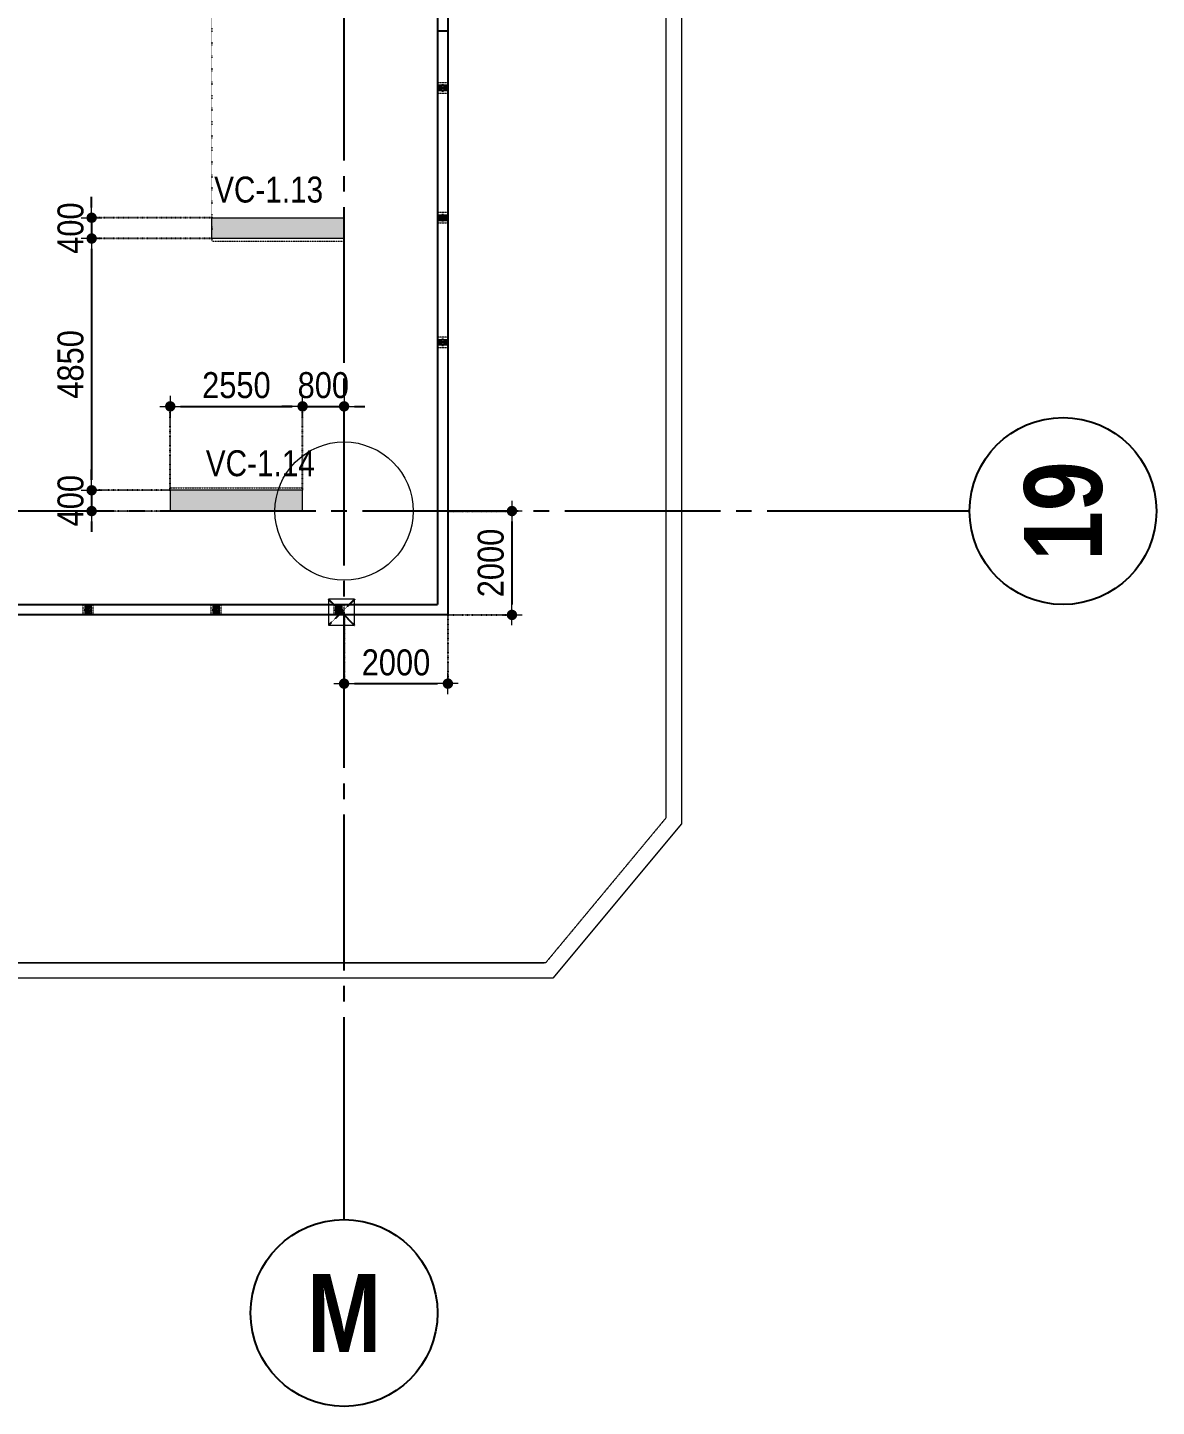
# Model space of a CAD drawing. Header units: millimetres. Extents: x -3973692 to -2843767, y 592734 to 838475.
# Drawn here: x -3455044 to -3433292, y 592734 to 619295 of the extents above; entities that cross this region are included whole.
import ezdxf
from ezdxf.enums import TextEntityAlignment as Align

# ---------------------------------------------------------------- set-up
doc = ezdxf.new("R2010")
doc.units = ezdxf.units.MM
doc.header["$MEASUREMENT"] = 0
doc.header["$PDMODE"] = 3
doc.header["$PDSIZE"] = -20
for name, pattern in [('CHG_XX_Cot_Tang 1$0$CENTER', [20.2, 12.7, -2.5, 2.5, -2.5]), ('CHG_XX_Cot_Tang 1$0$CENTER2', [28.575, 19.05, -3.175, 3.175, -3.175]), ('CHG_XX_Cot_Tang 1$0$HIDDEN', [0.375, 0.25, -0.125]), ('CHG_XX_Cot_Tang 1$0$MB_Luoi truc$0$HTT Hidden 21', [3, 2, -1]), ('CHG_XX_Luoi truc$0$MB_Luoi truc$0$Center101', [13, 10, -1, 1, -1]), ('DIVIDE2', [15.875, 6.35, -3.175, 0, -3.175, 0, -3.175]), ('DOT2', [0.125, 0, -0.125]), ('HIDDEN5', [2.8375, 1.25, -1.5875])]:
    doc.linetypes.add(name, pattern=pattern)
doc.layers.get('0').update_dxf_attribs({"lineweight": 9})
doc.layers.get('Defpoints').update_dxf_attribs({"color": 10, "lineweight": 0})
for name, color, linetype, lineweight in [("'S_General_Dim_1", 1, 'Continuous', 18), ("'S_General_Divide_3 Intermediate", 3, 'DIVIDE2', 40), ("CHG_XX_Cot_Tang 1$0$'S_Steel_Cont_2 Normal", 2, 'Continuous', 25), ("CHG_XX_Cot_Tang 1$0$'S_Steel_Cont_2 Normal_Plate", 150, 'Continuous', 15), ('CHG_XX_Cot_Tang 1$0$Cot thep', 51, 'Continuous', 15), ('CHG_XX_Cot_Tang 1$0$Net thay Tuong', 3, 'Continuous', 20), ('CHG_XX_Cot_Tang 1$0$NS-Pier', 150, 'Continuous', 9), ('CHG_XX_Cot_Tang 1$0$NS-Pier @ 1', 150, 'Continuous', 9), ('CHG_XX_Cot_Tang 1$0$NS-Pier @ 100', 150, 'Continuous', 9), ('CHG_XX_Cot_Tang 1$0$NS-Pier @ 150 VP1', 150, 'Continuous', 9), ('CHG_XX_Cot_Tang 1$0$NS-Pier @ 150 VP2', 150, 'Continuous', 9), ('CHG_XX_Cot_Tang 1$0$NS-Pier @ 150 VP3', 150, 'Continuous', 9), ('CHG_XX_Cot_Tang 1$0$NS-Pier @ 150 VP4', 150, 'Continuous', 9), ('CHG_XX_Cot_Tang 1$0$NS-Pier @ 150 VP5', 150, 'Continuous', 9), ('CHG_XX_Cot_Tang 1$0$NS-Pier @ 150 VP6', 150, 'Continuous', 9), ('CHG_XX_Cot_Tang 1$0$NS-Pier @ 150 VP7', 150, 'Continuous', 9), ('CHG_XX_Cot_Tang 1$0$NS-Pier @ 150 VP8', 150, 'Continuous', 9), ('CHG_XX_Cot_Tang 1$0$NS-Pier @ 150 VP9', 150, 'Continuous', 9), ('CHG_XX_Cot_Tang 1$0$NS-Pier @ 150 VPModel', 150, 'Continuous', 9), ('CHG_XX_Cot_Tang 1$0$NS-Pier @ 200 VP11', 150, 'Continuous', 9), ('CHG_XX_Cot_Tang 1$0$NS-Pier @ 200 VP12', 150, 'Continuous', 9), ('CHG_XX_Cot_Tang 1$0$NS-Pier @ 200 VP13', 150, 'Continuous', 9), ('CHG_XX_Cot_Tang 1$0$NS-Pier @ 200 VP14', 150, 'Continuous', 9), ('CHG_XX_Cot_Tang 1$0$NS-Pier @ 200 VP15', 150, 'Continuous', 9), ('CHG_XX_Cot_Tang 1$0$NS-Pier @ 200 VP16', 150, 'Continuous', 9), ('CHG_XX_Cot_Tang 1$0$NS-Pier @ 200 VP17', 150, 'Continuous', 9), ('CHG_XX_Cot_Tang 1$0$NS-Pier @ 200 VP18', 150, 'Continuous', 9), ('CHG_XX_Cot_Tang 1$0$NS-Pier @ 200 VP19', 150, 'Continuous', 9), ('CHG_XX_Cot_Tang 1$0$NS-Pier @ 200 VP21', 150, 'Continuous', 9), ('CHG_XX_Cot_Tang 1$0$NS-Pier @ 200 VP22', 150, 'Continuous', 9), ('CHG_XX_Cot_Tang 1$0$NS-Pier @ 200 VP23', 150, 'Continuous', 9), ('CHG_XX_Cot_Tang 1$0$NS-Pier @ 200 VP24', 150, 'Continuous', 9), ('CHG_XX_Cot_Tang 1$0$NS-Pier @ 200 VP25', 150, 'Continuous', 9), ('CHG_XX_Cot_Tang 1$0$NS-Pier @ 200 VP26', 150, 'Continuous', 9), ('CHG_XX_Cot_Tang 1$0$NS-Pier @ 200 VP27', 150, 'Continuous', 9), ('CHG_XX_Cot_Tang 1$0$NS-Pier @ 200 VP28', 150, 'Continuous', 9), ('CHG_XX_Cot_Tang 1$0$NS-Pier @ 200 VP30', 150, 'Continuous', 9), ('CHG_XX_Cot_Tang 1$0$NS-Pier @ 200 VP31', 150, 'Continuous', 9), ('CHG_XX_Cot_Tang 1$0$NS-Pier @ 200 VP32', 150, 'Continuous', 9), ('CHG_XX_Cot_Tang 1$0$NS-Pier @ 200 VP33', 150, 'Continuous', 9), ('CHG_XX_Cot_Tang 1$0$NS-Pier @ 200 VP34', 150, 'Continuous', 9), ('CHG_XX_Cot_Tang 1$0$NS-Pier @ 200 VP35', 150, 'Continuous', 9), ('CHG_XX_Cot_Tang 1$0$NS-Pier @ 200 VP36', 150, 'Continuous', 9), ('CHG_XX_Cot_Tang 1$0$NS-Pier @ 200 VP37', 150, 'Continuous', 9), ('CHG_XX_Cot_Tang 1$0$NS-Pier @ 200 VPModel', 150, 'Continuous', 9), ('CHG_XX_Cot_Tang 1$0$NS-Pier @ 350 VP10', 150, 'Continuous', 9), ('CHG_XX_Cot_Tang 1$0$NS-Pier @ 350 VP20', 150, 'Continuous', 9), ('CHG_XX_Cot_Tang 1$0$NS-Pier @ 350 VP29', 150, 'Continuous', 9), ('CHG_XX_Cot_Tang 1$0$NS-Pier @ 350 VPModel', 150, 'Continuous', 9), ('TEXT', 7, 'Continuous', 15)]:
    doc.layers.add(name, color=color, linetype=linetype, lineweight=lineweight)
for name, color, linetype in [("CHG_XX_Cot_Tang 1$0$'S_Concrete_Center_1", 8, 'CHG_XX_Cot_Tang 1$0$CENTER2'), ("CHG_XX_Cot_Tang 1$0$'S_Steel_ Bold", 8, 'Continuous'), ('CHG_XX_Cot_Tang 1$0$cot 500 dung +850', 1, 'Continuous'), ('CHG_XX_Cot_Tang 1$0$Vach VH3', 3, 'Continuous'), ('CHG_XX_Luoi truc$0$Grid', 34, 'Continuous'), ('CHG_XX_Luoi truc$0$Grid Line', 251, 'CHG_XX_Luoi truc$0$MB_Luoi truc$0$Center101'), ('dim', 1, 'Continuous')]:
    doc.layers.add(name, color=color, linetype=linetype)
doc.styles.add('arial', font='arial.ttf', dxfattribs={"width": 0.85})
doc.styles.add('CHG_XX_Luoi truc$0$MB_Luoi truc$0$Grid A-F$0$VNI-HelveCB', font='')
doc.styles.add('TTP-HelCon', font='')
doc.styles.get('CHG_XX_Luoi truc$0$MB_Luoi truc$0$Grid A-F$0$VNI-HelveCB').set_extended_font_data('VNI-Helve-Condense', bold=True)
doc.styles.get('TTP-HelCon').set_extended_font_data('VNI-Helve-Condense')
doc.dimstyles.new('200', dxfattribs={"dimscale": 200, "dimtxt": 2.5, "dimasz": 1, "dimexe": 0, "dimexo": 0, "dimgap": 0.75, "dimtad": 1, "dimdec": 0, "dimrnd": 10, "dimzin": 9, "dimdsep": 46, "dimtxsty": 'arial', "dimblk1": 'DIMDOT', "dimblk2": 'DIMDOT', "dimsah": 1, "dimcen": 2, "dimdle": 3, "dimclre": 8, "dimclrt": 2, "dimadec": 0, "dimazin": 0, "dimtfac": 1, "dimtdec": 0, "dimtix": 1, "dimtmove": 2, "dimatfit": 3, "dimldrblk": 'DIMPIJL', "dimfxl": 1, "dimtvp": 1.8, "dimtolj": 1, "dimtzin": 0, "dimarcsym": 0})

# ---------------------------------------------------------------- blocks, each defined once
blk = doc.blocks.new('*U3260')
at = {"layer": 'CHG_XX_Cot_Tang 1$0$NS-Pier @ 1'}
h = blk.add_hatch(color=256, dxfattribs=at)
h.dxf.hatch_style = 1
h.paths.add_polyline_path([(400, 0), (0, 0), (0, -2550), (400, -2550)])
at = {"layer": 'CHG_XX_Cot_Tang 1$0$NS-Pier @ 100'}
h = blk.add_hatch(color=256, dxfattribs=at)
h.dxf.hatch_style = 1
h.paths.add_polyline_path([(400, 0), (0, 0), (0, -2550), (400, -2550)])
at = {"layer": 'CHG_XX_Cot_Tang 1$0$NS-Pier @ 150 VP1'}
h = blk.add_hatch(color=256, dxfattribs=at)
h.dxf.hatch_style = 1
h.paths.add_polyline_path([(400, 0), (0, 0), (0, -2550), (400, -2550)])
at = {"layer": 'CHG_XX_Cot_Tang 1$0$NS-Pier @ 150 VP2'}
h = blk.add_hatch(color=256, dxfattribs=at)
h.dxf.hatch_style = 1
h.paths.add_polyline_path([(400, 0), (0, 0), (0, -2550), (400, -2550)])
at = {"layer": 'CHG_XX_Cot_Tang 1$0$NS-Pier @ 150 VP3'}
h = blk.add_hatch(color=256, dxfattribs=at)
h.dxf.hatch_style = 1
h.paths.add_polyline_path([(400, 0), (0, 0), (0, -2550), (400, -2550)])
at = {"layer": 'CHG_XX_Cot_Tang 1$0$NS-Pier @ 150 VP4'}
h = blk.add_hatch(color=256, dxfattribs=at)
h.dxf.hatch_style = 1
h.paths.add_polyline_path([(400, 0), (0, 0), (0, -2550), (400, -2550)])
at = {"layer": 'CHG_XX_Cot_Tang 1$0$NS-Pier @ 150 VP5'}
h = blk.add_hatch(color=256, dxfattribs=at)
h.dxf.hatch_style = 1
h.paths.add_polyline_path([(400, 0), (0, 0), (0, -2550), (400, -2550)])
at = {"layer": 'CHG_XX_Cot_Tang 1$0$NS-Pier @ 150 VP6'}
h = blk.add_hatch(color=256, dxfattribs=at)
h.dxf.hatch_style = 1
h.paths.add_polyline_path([(400, 0), (0, 0), (0, -2550), (400, -2550)])
at = {"layer": 'CHG_XX_Cot_Tang 1$0$NS-Pier @ 150 VP7'}
h = blk.add_hatch(color=256, dxfattribs=at)
h.dxf.hatch_style = 1
h.paths.add_polyline_path([(400, 0), (0, 0), (0, -2550), (400, -2550)])
at = {"layer": 'CHG_XX_Cot_Tang 1$0$NS-Pier @ 150 VP8'}
h = blk.add_hatch(color=256, dxfattribs=at)
h.dxf.hatch_style = 1
h.paths.add_polyline_path([(400, 0), (0, 0), (0, -2550), (400, -2550)])
at = {"layer": 'CHG_XX_Cot_Tang 1$0$NS-Pier @ 150 VP9'}
h = blk.add_hatch(color=256, dxfattribs=at)
h.dxf.hatch_style = 1
h.paths.add_polyline_path([(400, 0), (0, 0), (0, -2550), (400, -2550)])
at = {"layer": 'CHG_XX_Cot_Tang 1$0$NS-Pier @ 150 VPModel'}
h = blk.add_hatch(color=256, dxfattribs=at)
h.dxf.hatch_style = 1
h.paths.add_polyline_path([(400, 0), (0, 0), (0, -2550), (400, -2550)])
at = {"layer": 'CHG_XX_Cot_Tang 1$0$NS-Pier @ 200 VP11'}
h = blk.add_hatch(color=256, dxfattribs=at)
h.dxf.hatch_style = 1
h.paths.add_polyline_path([(400, 0), (0, 0), (0, -2550), (400, -2550)])
at = {"layer": 'CHG_XX_Cot_Tang 1$0$NS-Pier @ 200 VP12'}
h = blk.add_hatch(color=256, dxfattribs=at)
h.dxf.hatch_style = 1
h.paths.add_polyline_path([(400, 0), (0, 0), (0, -2550), (400, -2550)])
at = {"layer": 'CHG_XX_Cot_Tang 1$0$NS-Pier @ 200 VP13'}
h = blk.add_hatch(color=256, dxfattribs=at)
h.dxf.hatch_style = 1
h.paths.add_polyline_path([(400, 0), (0, 0), (0, -2550), (400, -2550)])
at = {"layer": 'CHG_XX_Cot_Tang 1$0$NS-Pier @ 200 VP14'}
h = blk.add_hatch(color=256, dxfattribs=at)
h.dxf.hatch_style = 1
h.paths.add_polyline_path([(400, 0), (0, 0), (0, -2550), (400, -2550)])
at = {"layer": 'CHG_XX_Cot_Tang 1$0$NS-Pier @ 200 VP15'}
h = blk.add_hatch(color=256, dxfattribs=at)
h.dxf.hatch_style = 1
h.paths.add_polyline_path([(400, 0), (0, 0), (0, -2550), (400, -2550)])
at = {"layer": 'CHG_XX_Cot_Tang 1$0$NS-Pier @ 200 VP16'}
h = blk.add_hatch(color=256, dxfattribs=at)
h.dxf.hatch_style = 1
h.paths.add_polyline_path([(400, 0), (0, 0), (0, -2550), (400, -2550)])
at = {"layer": 'CHG_XX_Cot_Tang 1$0$NS-Pier @ 200 VP17'}
h = blk.add_hatch(color=256, dxfattribs=at)
h.dxf.hatch_style = 1
h.paths.add_polyline_path([(400, 0), (0, 0), (0, -2550), (400, -2550)])
at = {"layer": 'CHG_XX_Cot_Tang 1$0$NS-Pier @ 200 VP18'}
h = blk.add_hatch(color=256, dxfattribs=at)
h.dxf.hatch_style = 1
h.paths.add_polyline_path([(400, 0), (0, 0), (0, -2550), (400, -2550)])
at = {"layer": 'CHG_XX_Cot_Tang 1$0$NS-Pier @ 200 VP19'}
h = blk.add_hatch(color=256, dxfattribs=at)
h.dxf.hatch_style = 1
h.paths.add_polyline_path([(400, 0), (0, 0), (0, -2550), (400, -2550)])
at = {"layer": 'CHG_XX_Cot_Tang 1$0$NS-Pier @ 200 VP21'}
h = blk.add_hatch(color=256, dxfattribs=at)
h.dxf.hatch_style = 1
h.paths.add_polyline_path([(400, 0), (0, 0), (0, -2550), (400, -2550)])
at = {"layer": 'CHG_XX_Cot_Tang 1$0$NS-Pier @ 200 VP22'}
h = blk.add_hatch(color=256, dxfattribs=at)
h.dxf.hatch_style = 1
h.paths.add_polyline_path([(400, 0), (0, 0), (0, -2550), (400, -2550)])
at = {"layer": 'CHG_XX_Cot_Tang 1$0$NS-Pier @ 200 VP23'}
h = blk.add_hatch(color=256, dxfattribs=at)
h.dxf.hatch_style = 1
h.paths.add_polyline_path([(400, 0), (0, 0), (0, -2550), (400, -2550)])
at = {"layer": 'CHG_XX_Cot_Tang 1$0$NS-Pier @ 200 VP24'}
h = blk.add_hatch(color=256, dxfattribs=at)
h.dxf.hatch_style = 1
h.paths.add_polyline_path([(400, 0), (0, 0), (0, -2550), (400, -2550)])
at = {"layer": 'CHG_XX_Cot_Tang 1$0$NS-Pier @ 200 VP25'}
h = blk.add_hatch(color=256, dxfattribs=at)
h.dxf.hatch_style = 1
h.paths.add_polyline_path([(400, 0), (0, 0), (0, -2550), (400, -2550)])
at = {"layer": 'CHG_XX_Cot_Tang 1$0$NS-Pier @ 200 VP26'}
h = blk.add_hatch(color=256, dxfattribs=at)
h.dxf.hatch_style = 1
h.paths.add_polyline_path([(400, 0), (0, 0), (0, -2550), (400, -2550)])
at = {"layer": 'CHG_XX_Cot_Tang 1$0$NS-Pier @ 200 VP27'}
h = blk.add_hatch(color=256, dxfattribs=at)
h.dxf.hatch_style = 1
h.paths.add_polyline_path([(400, 0), (0, 0), (0, -2550), (400, -2550)])
at = {"layer": 'CHG_XX_Cot_Tang 1$0$NS-Pier @ 200 VP28'}
h = blk.add_hatch(color=256, dxfattribs=at)
h.dxf.hatch_style = 1
h.paths.add_polyline_path([(400, 0), (0, 0), (0, -2550), (400, -2550)])
at = {"layer": 'CHG_XX_Cot_Tang 1$0$NS-Pier @ 200 VP30'}
h = blk.add_hatch(color=256, dxfattribs=at)
h.dxf.hatch_style = 1
h.paths.add_polyline_path([(400, 0), (0, 0), (0, -2550), (400, -2550)])
at = {"layer": 'CHG_XX_Cot_Tang 1$0$NS-Pier @ 200 VP31'}
h = blk.add_hatch(color=256, dxfattribs=at)
h.dxf.hatch_style = 1
h.paths.add_polyline_path([(400, 0), (0, 0), (0, -2550), (400, -2550)])
at = {"layer": 'CHG_XX_Cot_Tang 1$0$NS-Pier @ 200 VP32'}
h = blk.add_hatch(color=256, dxfattribs=at)
h.dxf.hatch_style = 1
h.paths.add_polyline_path([(400, 0), (0, 0), (0, -2550), (400, -2550)])
at = {"layer": 'CHG_XX_Cot_Tang 1$0$NS-Pier @ 200 VP33'}
h = blk.add_hatch(color=256, dxfattribs=at)
h.dxf.hatch_style = 1
h.paths.add_polyline_path([(400, 0), (0, 0), (0, -2550), (400, -2550)])
at = {"layer": 'CHG_XX_Cot_Tang 1$0$NS-Pier @ 200 VP34'}
h = blk.add_hatch(color=256, dxfattribs=at)
h.dxf.hatch_style = 1
h.paths.add_polyline_path([(400, 0), (0, 0), (0, -2550), (400, -2550)])
at = {"layer": 'CHG_XX_Cot_Tang 1$0$NS-Pier @ 200 VP35'}
h = blk.add_hatch(color=256, dxfattribs=at)
h.dxf.hatch_style = 1
h.paths.add_polyline_path([(400, 0), (0, 0), (0, -2550), (400, -2550)])
at = {"layer": 'CHG_XX_Cot_Tang 1$0$NS-Pier @ 200 VP36'}
h = blk.add_hatch(color=256, dxfattribs=at)
h.dxf.hatch_style = 1
h.paths.add_polyline_path([(400, 0), (0, 0), (0, -2550), (400, -2550)])
at = {"layer": 'CHG_XX_Cot_Tang 1$0$NS-Pier @ 200 VP37'}
h = blk.add_hatch(color=256, dxfattribs=at)
h.dxf.hatch_style = 1
h.paths.add_polyline_path([(400, 0), (0, 0), (0, -2550), (400, -2550)])
at = {"layer": 'CHG_XX_Cot_Tang 1$0$NS-Pier @ 200 VPModel'}
h = blk.add_hatch(color=256, dxfattribs=at)
h.dxf.hatch_style = 1
h.paths.add_polyline_path([(400, 0), (0, 0), (0, -2550), (400, -2550)])
at = {"layer": 'CHG_XX_Cot_Tang 1$0$NS-Pier @ 350 VP10'}
h = blk.add_hatch(color=256, dxfattribs=at)
h.dxf.hatch_style = 1
h.paths.add_polyline_path([(400, 0), (0, 0), (0, -2550), (400, -2550)])
at = {"layer": 'CHG_XX_Cot_Tang 1$0$NS-Pier @ 350 VP20'}
h = blk.add_hatch(color=256, dxfattribs=at)
h.dxf.hatch_style = 1
h.paths.add_polyline_path([(400, 0), (0, 0), (0, -2550), (400, -2550)])
at = {"layer": 'CHG_XX_Cot_Tang 1$0$NS-Pier @ 350 VP29'}
h = blk.add_hatch(color=256, dxfattribs=at)
h.dxf.hatch_style = 1
h.paths.add_polyline_path([(400, 0), (0, 0), (0, -2550), (400, -2550)])
at = {"layer": 'CHG_XX_Cot_Tang 1$0$NS-Pier @ 350 VPModel'}
h = blk.add_hatch(color=256, dxfattribs=at)
h.dxf.hatch_style = 1
h.paths.add_polyline_path([(400, 0), (0, 0), (0, -2550), (400, -2550)])
blk = doc.blocks.new('CHG_XX_Cot_Tang 1$0$Block A_C450x2250')
at = {"layer": 'CHG_XX_Cot_Tang 1$0$NS-Pier', "color": 9, "linetype": 'CHG_XX_Cot_Tang 1$0$MB_Luoi truc$0$HTT Hidden 21'}
blk.add_lwpolyline([(0, 0), (-50, 0), (-50, -2550), (0, -2550)], dxfattribs=at)
at = {"layer": 'CHG_XX_Cot_Tang 1$0$NS-Pier'}
blk.add_lwpolyline([(400, -2550), (0, -2550), (0, 0), (400, 0)], close=True, dxfattribs=at)
blk.add_blockref('*U3260', (0, 0), dxfattribs=at)
blk = doc.blocks.new('*U2973')
at = {"layer": "CHG_XX_Cot_Tang 1$0$'S_Steel_ Bold", "linetype": 'CHG_XX_Cot_Tang 1$0$CENTER', "ltscale": 0.05}
for p, q in [((-13, 0), (13, 0)), ((0, 13), (0, -13))]:
    blk.add_line(p, q, dxfattribs=at)
at = {"layer": "CHG_XX_Cot_Tang 1$0$'S_Steel_ Bold", "color": 1}
blk.add_circle((0, 0), 7, dxfattribs=at)
blk = doc.blocks.new('CHG_XX_Cot_Tang 1$0$A$C42BB3C5E')
at = {"color": 8, "linetype": 'CHG_XX_Cot_Tang 1$0$MB_Luoi truc$0$HTT Hidden 21'}
blk.add_lwpolyline([(-75, -113), (125, -113), (125, 87), (-75, 87)], close=True, dxfattribs=at)
at = {"layer": "CHG_XX_Cot_Tang 1$0$'S_Concrete_Center_1"}
for p, q in [((25, 63), (25, -88)), ((125, -13), (-83, -13))]:
    blk.add_line(p, q, dxfattribs=at)
at = {"layer": "CHG_XX_Cot_Tang 1$0$'S_Steel_Cont_2 Normal"}
blk.add_lwpolyline([(-37, -15, 0.414214), (-43, -21), (-43, -50), (-50, -50), (-50, 25), (-43, 25), (-43, -4, 0.414214), (-37, -10), (87, -10, 0.414214), (93, -4), (93, 25), (100, 25), (100, -50), (93, -50), (93, -21, 0.414214), (87, -15)], format="xyb", close=True, dxfattribs=at)
at = {"layer": "CHG_XX_Cot_Tang 1$0$'S_Steel_Cont_2 Normal_Plate"}
blk.add_lwpolyline([(115, 45), (115, -70), (-65, -70), (-65, 45)], close=True, dxfattribs=at)
at = {"layer": "CHG_XX_Cot_Tang 1$0$'S_Steel_ Bold"}
for p in [(-10, 20), (60, 20)]:
    blk.add_blockref('*U2973', p, dxfattribs=at)
at = {"layer": "CHG_XX_Cot_Tang 1$0$'S_Steel_ Bold", "xscale": -1, "rotation": 180}
for p in [(-10, -45), (60, -45)]:
    blk.add_blockref('*U2973', p, dxfattribs=at)
blk = doc.blocks.new('CHG_XX_Cot_Tang 1$0$net pergola')
at = {"layer": 'CHG_XX_Cot_Tang 1$0$Net thay Tuong'}
for p, rotation in [((67057, -43362), 180), ((67057, -45862), 180), ((67057, -48262), 180), ((60186, -53425), 90), ((62653, -53425), 90), ((65019, -53425), 90)]:
    blk.add_blockref('CHG_XX_Cot_Tang 1$0$A$C42BB3C5E', p, dxfattribs=dict(at, rotation=rotation))
blk = doc.blocks.new('*U2841')
at = {"layer": 'CHG_XX_Luoi truc$0$Grid', "lineweight": -2}
blk.add_line((0, -3), (0, 0), dxfattribs=at)
blk.add_circle((0, -9), 6, dxfattribs=at)
at = {"layer": 'CHG_XX_Luoi truc$0$Grid Line'}
blk.add_line((0, 0), (0, 608), dxfattribs=at)
at = {"layer": 'CHG_XX_Luoi truc$0$Grid', "lineweight": -2, "style": 'CHG_XX_Luoi truc$0$MB_Luoi truc$0$Grid A-F$0$VNI-HelveCB'}
for tag, p in [('GRIDSUB', (0, 617)), ('GRID', (0, -9))]:
    blk.add_attdef(tag, text='', height=5, dxfattribs=at).set_placement(p, align=Align.MIDDLE)
blk = doc.blocks.new('*U2843')
at = {"layer": 'CHG_XX_Luoi truc$0$Grid', "lineweight": -2}
blk.add_line((0, -3), (0, 0), dxfattribs=at)
blk.add_circle((0, -9), 6, dxfattribs=at)
at = {"layer": 'CHG_XX_Luoi truc$0$Grid Line'}
blk.add_line((0, 0), (0, 438), dxfattribs=at)
at = {"layer": 'CHG_XX_Luoi truc$0$Grid', "lineweight": -2, "style": 'CHG_XX_Luoi truc$0$MB_Luoi truc$0$Grid A-F$0$VNI-HelveCB'}
for tag, p in [('GRIDSUB', (0, 447)), ('GRID', (0, -9))]:
    blk.add_attdef(tag, text='', height=5, dxfattribs=at).set_placement(p, align=Align.MIDDLE)
blk = doc.blocks.new('CHG_XX_Luoi truc')
at = {"layer": 'CHG_XX_Luoi truc$0$Grid'}
ref = blk.add_blockref('*U2841', (99550, -12747), dxfattribs=dict(at, xscale=300, yscale=300, zscale=300))
ref.add_attrib('GRID', 'M', dxfattribs={"lineweight": -2, "height": 1500, "style": 'CHG_XX_Luoi truc$0$MB_Luoi truc$0$Grid A-F$0$VNI-HelveCB'}).set_placement((99550, -15447), align=Align.MIDDLE)
ref = blk.add_blockref('*U2843', (110703, 0), dxfattribs=dict(at, xscale=300.0000000000013, yscale=300.0000000000013, zscale=300.0000000000013, rotation=90))
ref.add_attrib('GRID', '19', dxfattribs={"lineweight": -2, "height": 1500, "rotation": 90, "style": 'CHG_XX_Luoi truc$0$MB_Luoi truc$0$Grid A-F$0$VNI-HelveCB'}).set_placement((113403, 0), align=Align.MIDDLE)
blk = doc.blocks.new('CHG_XX_Cot_Tang 1$0$500x500')
at = {"color": 1, "linetype": 'CHG_XX_Cot_Tang 1$0$MB_Luoi truc$0$HTT Hidden 21'}
for p, q in [((250, 250), (-250, -250)), ((-250, 250), (250, -250))]:
    blk.add_line(p, q, dxfattribs=at)
at = {"layer": 'CHG_XX_Cot_Tang 1$0$NS-Pier', "color": 1}
blk.add_lwpolyline([(250, -250), (250, 250), (-250, 250), (-250, -250)], close=True, dxfattribs=at)
blk = doc.blocks.new('CHG_XX_Cot_Tang 1')
at = {"layer": 'CHG_XX_Cot_Tang 1$0$NS-Pier', "linetype": 'Continuous', "ltscale": 5}
blk.add_lwpolyline([(-300, 85450), (-10900, 85450), (-10900, 163400), (99639.2, 163400), (106050, 158254.3), (106050, -6022), (103575.5, -9000), (32350, -9000), (32350, 84050), (-300, 84050)], close=True, dxfattribs=at)
at = {"layer": 'CHG_XX_Cot_Tang 1$0$NS-Pier', "linetype": 'CHG_XX_Cot_Tang 1$0$HIDDEN', "ltscale": 5}
blk.add_lwpolyline([(32650, 84350), (0, 84350), (0, 85750), (-10600, 85750), (-10600, 163100), (99533.7, 163100), (105750, 158110.4), (105750, -5913.6), (103434.7, -8700), (32650, -8700), (32650, 84350), (32650, -8700), (103404.7, -8700)], dxfattribs=at)
at = {"layer": 'CHG_XX_Cot_Tang 1$0$Vach VH3'}
for p, q in [((101350, 50233.2), (101350, -1800)), ((101550, 50315.8), (101550, -2000)), ((101350, 9250), (101550, 9250)), ((32550, -1800), (101350, -1800)), ((101550, -2000), (32350, -2000))]:
    blk.add_line(p, q, dxfattribs=at)
at = {"layer": 'CHG_XX_Cot_Tang 1$0$cot 500 dung +850'}
blk.add_blockref('CHG_XX_Cot_Tang 1$0$500x500', (99500, -1950), dxfattribs=at)
at = {"layer": 'CHG_XX_Cot_Tang 1$0$Cot thep'}
blk.add_blockref('CHG_XX_Cot_Tang 1$0$net pergola', (34418.2, 51500), dxfattribs=at)
at = {"layer": 'CHG_XX_Cot_Tang 1$0$NS-Pier'}
blk.add_blockref('CHG_XX_Luoi truc', (0, 0), dxfattribs=at)
at = {"layer": 'CHG_XX_Cot_Tang 1$0$NS-Pier', "rotation": 90.00000000000001}
blk.add_blockref('CHG_XX_Cot_Tang 1$0$Block A_C450x2250', (97000, 5250), dxfattribs=at)
at = {"layer": 'CHG_XX_Cot_Tang 1$0$NS-Pier', "xscale": -1, "rotation": 90}
blk.add_blockref('CHG_XX_Cot_Tang 1$0$Block A_C450x2250', (96200, 400), dxfattribs=at)
blk = doc.blocks.new('DIMDOT')
for p, q in [((1, 0), (-1, 0)), ((0, -1), (0, 1))]:
    blk.add_line(p, q)
at = {"const_width": 0.5}
blk.add_lwpolyline([(-0.25, 0, 1), (0.25, 0, 1)], format="xyb", close=True, dxfattribs=at)
blk = doc.blocks.new('*D278')
at = {"layer": "'S_General_Dim_1", "color": 0, "lineweight": -2, "transparency": 16777216}
for p, q in [((-3453809, 615831), (-3453809, 616031)), ((-3453809, 615631), (-3453809, 615231)), ((-3453809, 615031), (-3453809, 614831))]:
    blk.add_line(p, q, dxfattribs=at)
at = {"layer": "'S_General_Dim_1", "color": 8, "linetype": 'HIDDEN5', "lineweight": -2, "transparency": 16777216}
for p, q in [((-3451495, 615631), (-3453809, 615631)), ((-3451495, 615231), (-3453809, 615231))]:
    blk.add_line(p, q, dxfattribs=at)
at = {"layer": 'Defpoints', "color": 0, "transparency": 16777216}
for p in [(-3451495, 615631), (-3453809, 615231), (-3451495, 615231)]:
    blk.add_point(p, dxfattribs=at)
at = {"layer": "'S_General_Dim_1", "color": 0, "lineweight": -2, "transparency": 16777216, "xscale": 200, "yscale": 200, "zscale": 200}
for p, rotation in [((-3453809, 615631), 270), ((-3453809, 615231), 90)]:
    blk.add_blockref('DIMDOT', p, dxfattribs=dict(at, rotation=rotation))
at = {"layer": "'S_General_Dim_1", "color": 2, "transparency": 16777216, "insert": (-3454214, 615431), "char_height": 500, "attachment_point": 5, "rotation": 90, "style": 'arial'}
blk.add_mtext('\\A1;400', dxfattribs=at)
blk = doc.blocks.new('DIMPIJL')
at = {"linetype": 'ByBlock'}
blk.add_solid([(-2.5, 0.42), (-2.5, -0.42), (0, 0)], dxfattribs=at)
blk = doc.blocks.new('*D279')
at = {"layer": "'S_General_Dim_1", "color": 8, "linetype": 'HIDDEN5', "lineweight": -2, "transparency": 16777216}
for p, q in [((-3451495, 615231), (-3453809, 615231)), ((-3452295, 610381), (-3453809, 610381))]:
    blk.add_line(p, q, dxfattribs=at)
at = {"layer": "'S_General_Dim_1", "color": 0, "lineweight": -2, "transparency": 16777216}
blk.add_line((-3453809, 615031), (-3453809, 610581), dxfattribs=at)
at = {"layer": 'Defpoints', "color": 0, "transparency": 16777216}
for p in [(-3451495, 615231), (-3453809, 610381), (-3452295, 610381)]:
    blk.add_point(p, dxfattribs=at)
at = {"layer": "'S_General_Dim_1", "color": 0, "lineweight": -2, "transparency": 16777216, "xscale": 200, "yscale": 200, "zscale": 200}
for p, rotation in [((-3453809, 615231), 90), ((-3453809, 610381), 270)]:
    blk.add_blockref('DIMDOT', p, dxfattribs=dict(at, rotation=rotation))
at = {"layer": "'S_General_Dim_1", "color": 2, "transparency": 16777216, "insert": (-3454214, 612806), "char_height": 500, "attachment_point": 5, "rotation": 90, "style": 'arial'}
blk.add_mtext('\\A1;4850', dxfattribs=at)
blk = doc.blocks.new('*D280')
at = {"layer": "'S_General_Dim_1", "color": 0, "lineweight": -2, "transparency": 16777216}
for p, q in [((-3453809, 610581), (-3453809, 610781)), ((-3453809, 610381), (-3453809, 609981)), ((-3453809, 609781), (-3453809, 609581))]:
    blk.add_line(p, q, dxfattribs=at)
at = {"layer": "'S_General_Dim_1", "color": 8, "linetype": 'HIDDEN5', "lineweight": -2, "transparency": 16777216}
for p, q in [((-3452295, 610381), (-3453809, 610381)), ((-3452295, 609981), (-3453809, 609981))]:
    blk.add_line(p, q, dxfattribs=at)
at = {"layer": 'Defpoints', "color": 0, "transparency": 16777216}
for p in [(-3452295, 610381), (-3453809, 609981), (-3452295, 609981)]:
    blk.add_point(p, dxfattribs=at)
at = {"layer": "'S_General_Dim_1", "color": 0, "lineweight": -2, "transparency": 16777216, "xscale": 200, "yscale": 200, "zscale": 200}
for p, rotation in [((-3453809, 610381), 270), ((-3453809, 609981), 90)]:
    blk.add_blockref('DIMDOT', p, dxfattribs=dict(at, rotation=rotation))
at = {"layer": "'S_General_Dim_1", "color": 2, "transparency": 16777216, "insert": (-3454214, 610181), "char_height": 500, "attachment_point": 5, "rotation": 90, "style": 'arial'}
blk.add_mtext('\\A1;400', dxfattribs=at)
blk = doc.blocks.new('*D289')
at = {"layer": "'S_General_Dim_1", "color": 8, "linetype": 'HIDDEN5', "lineweight": -2, "transparency": 16777216}
for p, q in [((-3452295, 610381), (-3452295, 611998)), ((-3449745, 610381), (-3449745, 611998))]:
    blk.add_line(p, q, dxfattribs=at)
at = {"layer": "'S_General_Dim_1", "color": 0, "lineweight": -2, "transparency": 16777216}
blk.add_line((-3452095, 611998), (-3449945, 611998), dxfattribs=at)
at = {"layer": 'Defpoints', "color": 0, "transparency": 16777216}
for p in [(-3449745, 611998), (-3452295, 610381), (-3449745, 610381)]:
    blk.add_point(p, dxfattribs=at)
at = {"layer": "'S_General_Dim_1", "color": 0, "lineweight": -2, "transparency": 16777216, "xscale": 200, "yscale": 200, "zscale": 200, "rotation": 180}
blk.add_blockref('DIMDOT', (-3452295, 611998), dxfattribs=at)
at = {"layer": "'S_General_Dim_1", "color": 0, "lineweight": -2, "transparency": 16777216, "xscale": 200, "yscale": 200, "zscale": 200}
blk.add_blockref('DIMDOT', (-3449745, 611998), dxfattribs=at)
at = {"layer": "'S_General_Dim_1", "color": 2, "transparency": 16777216, "insert": (-3451020, 612404), "char_height": 500, "attachment_point": 5, "style": 'arial'}
blk.add_mtext('\\A1;2550', dxfattribs=at)
blk = doc.blocks.new('*D290')
at = {"layer": "'S_General_Dim_1", "color": 0, "lineweight": -2, "transparency": 16777216}
for p, q in [((-3449945, 611998), (-3450145, 611998)), ((-3449745, 611998), (-3448945, 611998)), ((-3448745, 611998), (-3448545, 611998))]:
    blk.add_line(p, q, dxfattribs=at)
at = {"layer": "'S_General_Dim_1", "color": 8, "linetype": 'HIDDEN5', "lineweight": -2, "transparency": 16777216}
blk.add_line((-3449745, 610381), (-3449745, 611998), dxfattribs=at)
at = {"layer": 'Defpoints', "color": 0, "transparency": 16777216}
for p in [(-3448945, 611998), (-3448945, 611998), (-3449745, 610381)]:
    blk.add_point(p, dxfattribs=at)
at = {"layer": "'S_General_Dim_1", "color": 0, "lineweight": -2, "transparency": 16777216, "xscale": 200, "yscale": 200, "zscale": 200}
blk.add_blockref('DIMDOT', (-3449745, 611998), dxfattribs=at)
at = {"layer": "'S_General_Dim_1", "color": 0, "lineweight": -2, "transparency": 16777216, "xscale": 200, "yscale": 200, "zscale": 200, "rotation": 180}
blk.add_blockref('DIMDOT', (-3448945, 611998), dxfattribs=at)
at = {"layer": "'S_General_Dim_1", "color": 2, "transparency": 16777216, "insert": (-3449345, 612404), "char_height": 500, "attachment_point": 5, "style": 'arial'}
blk.add_mtext('\\A1;800', dxfattribs=at)
blk = doc.blocks.new('c')
at = {"layer": 'Defpoints'}
blk.add_circle((0, 0), 1332, dxfattribs=at)
at = {"layer": 'TEXT', "color": 3, "style": 'TTP-HelCon'}
for s, p in [('VC-1.13', (-2504, 5943)), ('VC-1.14', (-2664, 672))]:
    blk.add_text(s, height=500, dxfattribs=at).set_placement(p)
blk = doc.blocks.new('*D2379')
at = {"layer": "'S_General_Dim_1", "color": 8, "linetype": 'HIDDEN5', "lineweight": -2, "transparency": 16777216}
for p, q in [((-3446945, 609981), (-3445711, 609981)), ((-3446945, 607981), (-3445711, 607981))]:
    blk.add_line(p, q, dxfattribs=at)
at = {"layer": "'S_General_Dim_1", "color": 0, "lineweight": -2, "transparency": 16777216}
blk.add_line((-3445711, 609781), (-3445711, 608181), dxfattribs=at)
at = {"layer": 'Defpoints', "color": 0, "transparency": 16777216}
for p in [(-3446945, 609981), (-3446945, 607981), (-3445711, 607981)]:
    blk.add_point(p, dxfattribs=at)
at = {"layer": "'S_General_Dim_1", "color": 0, "lineweight": -2, "transparency": 16777216, "xscale": 200, "yscale": 200, "zscale": 200}
for p, rotation in [((-3445711, 609981), 90), ((-3445711, 607981), 270)]:
    blk.add_blockref('DIMDOT', p, dxfattribs=dict(at, rotation=rotation))
at = {"layer": "'S_General_Dim_1", "color": 2, "transparency": 16777216, "insert": (-3446117, 608981), "char_height": 500, "attachment_point": 5, "rotation": 90, "style": 'arial'}
blk.add_mtext('\\A1;2000', dxfattribs=at)
blk = doc.blocks.new('*D2380')
at = {"layer": "'S_General_Dim_1", "color": 8, "linetype": 'HIDDEN5', "lineweight": -2, "transparency": 16777216}
for p, q in [((-3448945, 607981), (-3448945, 606657)), ((-3446945, 607981), (-3446945, 606657))]:
    blk.add_line(p, q, dxfattribs=at)
at = {"layer": "'S_General_Dim_1", "color": 0, "lineweight": -2, "transparency": 16777216}
blk.add_line((-3448745, 606657), (-3447145, 606657), dxfattribs=at)
at = {"layer": 'Defpoints', "color": 0, "transparency": 16777216}
for p in [(-3448945, 607981), (-3446945, 607981), (-3446945, 606657)]:
    blk.add_point(p, dxfattribs=at)
at = {"layer": "'S_General_Dim_1", "color": 0, "lineweight": -2, "transparency": 16777216, "xscale": 200, "yscale": 200, "zscale": 200, "rotation": 180}
blk.add_blockref('DIMDOT', (-3448945, 606657), dxfattribs=at)
at = {"layer": "'S_General_Dim_1", "color": 0, "lineweight": -2, "transparency": 16777216, "xscale": 200, "yscale": 200, "zscale": 200}
blk.add_blockref('DIMDOT', (-3446945, 606657), dxfattribs=at)
at = {"layer": "'S_General_Dim_1", "color": 2, "transparency": 16777216, "insert": (-3447945, 607063), "char_height": 500, "attachment_point": 5, "style": 'arial'}
blk.add_mtext('\\A1;2000', dxfattribs=at)

msp = doc.modelspace()

# ---------------------------------------------------------------- linework, layer by layer
at = {"layer": 'dim', "linetype": 'DOT2', "ltscale": 10}
msp.add_line((-3451495.2, 637481), (-3451495.2, 615231), dxfattribs=at)

# ---------------------------------------------------------------- block references
at = {"layer": "'S_General_Divide_3 Intermediate"}
msp.add_blockref('CHG_XX_Cot_Tang 1', (-3548495.2, 609981), dxfattribs=at)
at = {"layer": 'TEXT'}
msp.add_blockref('c', (-3448945.2, 609981), dxfattribs=at)

# ---------------------------------------------------------------- dimensions: what is measured, and where the dimension line sits
at = {"layer": "'S_General_Dim_1"}
for base, p1, p2, picture, middle in [((-3453808.9, 615231), (-3451495.2, 615631), (-3451495.2, 615231), '*D278', (-3454214.2, 615431)), ((-3453808.9, 610381), (-3451495.2, 615231), (-3452295.2, 610381), '*D279', (-3454214.2, 612806)), ((-3453808.9, 609981), (-3452295.2, 610381), (-3452295.2, 609981), '*D280', (-3454214.2, 610181))]:
    dim = msp.add_linear_dim(base=base, p1=p1, p2=p2, angle=90, dimstyle='200', dxfattribs=at)
    dim.commit()
    dim.dimension.update_dxf_attribs({"geometry": picture, "text_midpoint": middle})
for base, p1, p2, picture, middle in [((-3449745.2, 611998.4), (-3452295.2, 610381), (-3449745.2, 610381), '*D289', (-3451020.2, 612403.7)), ((-3448945.2, 611998.4), (-3449745.2, 610381), (-3448945.2, 611998.4), '*D290', (-3449345.2, 612403.7)), ((-3446945.2, 606657.3), (-3448945.2, 607981), (-3446945.2, 607981), '*D2380', (-3447945.2, 607062.6))]:
    dim = msp.add_linear_dim(base=base, p1=p1, p2=p2, dimstyle='200', dxfattribs=at)
    dim.commit()
    dim.dimension.update_dxf_attribs({"geometry": picture, "text_midpoint": middle})
dim = msp.add_linear_dim(base=(-3445711.3, 607981), p1=(-3446945.2, 609981), p2=(-3446945.2, 607981), angle=90, dimstyle='200', override={"dimrnd": 10}, dxfattribs=at)
dim.commit()
dim.dimension.update_dxf_attribs({"geometry": '*D2379', "text_midpoint": (-3446116.6, 608981)})

doc.saveas('drawing.dxf')
